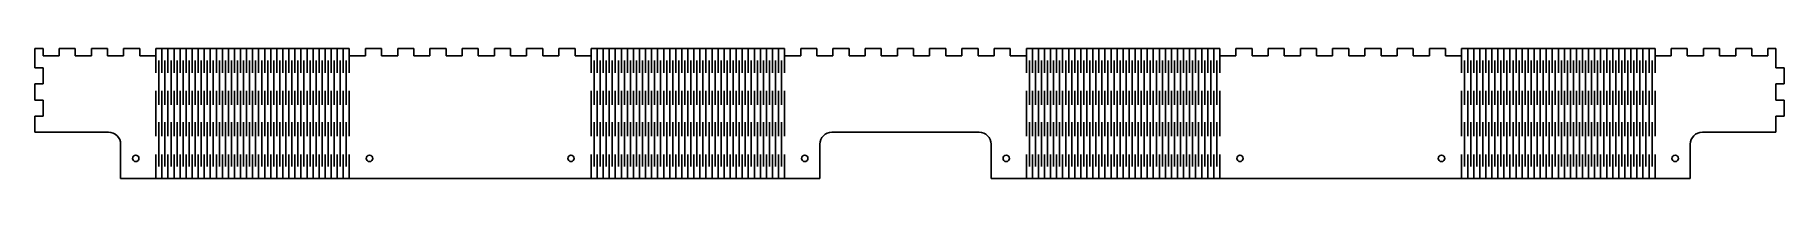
# Model space of a CAD drawing. Extents: x 68 to 936, y 4 to 69.
import ezdxf

# ---------------------------------------------------------------- set-up
doc = ezdxf.new("R2010")
doc.units = 0
doc.header["$MEASUREMENT"] = 0
doc.layers.add('MODELSKETCH_VISIBLE', color=7, linetype='CONTINUOUS')

msp = doc.modelspace()

# ---------------------------------------------------------------- linework, layer by layer
at = {"layer": 'MODELSKETCH_VISIBLE'}
for p, q in [((68.01, 69.08), (68.01, 59.48)), ((72.01, 69.08), (68.01, 69.08)), ((72.01, 65.48), (72.01, 69.08)), ((80.01, 65.48), (72.01, 65.48)), ((80.01, 69.08), (80.01, 65.48)), ((88.01, 69.08), (80.01, 69.08)), ((88.01, 65.48), (88.01, 69.08)), ((96.01, 65.48), (88.01, 65.48)), ((96.01, 69.08), (96.01, 65.48)), ((104.01, 69.08), (96.01, 69.08)), ((104.01, 65.48), (104.01, 69.08)), ((112.01, 65.48), (104.01, 65.48)), ((112.01, 69.08), (112.01, 65.48)), ((120.01, 69.08), (112.01, 69.08)), ((120.01, 69.08), (112.01, 69.08)), ((120.01, 65.48), (120.01, 69.08)), ((120.01, 65.48), (120.01, 69.08)), ((128.01, 65.48), (120.01, 65.48)), ((128.01, 65.48), (120.01, 65.48)), ((128.01, 69.08), (128.01, 57.08)), ((128.01, 69.08), (128.01, 65.48)), ((128.01, 69.08), (128.01, 65.48)), ((131.01, 69.08), (128.01, 69.08)), ((128.01, 69.08), (224.01, 69.08)), ((129.51, 63.08), (129.51, 41.08)), ((131.01, 69.08), (131.01, 57.08)), ((134.01, 69.08), (131.01, 69.08)), ((132.51, 63.08), (132.51, 41.08)), ((134.01, 69.08), (134.01, 57.08)), ((137.01, 69.08), (134.01, 69.08)), ((135.51, 63.08), (135.51, 41.08)), ((137.01, 69.08), (137.01, 57.08)), ((140.01, 69.08), (137.01, 69.08)), ((138.51, 63.08), (138.51, 41.08)), ((140.01, 69.08), (140.01, 57.08)), ((143.01, 69.08), (140.01, 69.08)), ((141.51, 63.08), (141.51, 41.08)), ((143.01, 69.08), (143.01, 57.08)), ((146.01, 69.08), (143.01, 69.08)), ((144.51, 63.08), (144.51, 41.08)), ((146.01, 69.08), (146.01, 57.08)), ((149.01, 69.08), (146.01, 69.08)), ((147.51, 63.08), (147.51, 41.08)), ((149.01, 69.08), (149.01, 57.08)), ((152.01, 69.08), (149.01, 69.08)), ((150.51, 63.08), (150.51, 41.08)), ((155.01, 69.08), (152.01, 69.08)), ((152.01, 69.08), (152.01, 57.08)), ((153.51, 63.08), (153.51, 41.08)), ((155.01, 69.08), (155.01, 57.08)), ((158.01, 69.08), (155.01, 69.08)), ((156.51, 63.08), (156.51, 41.08)), ((158.01, 69.08), (158.01, 57.08)), ((161.01, 69.08), (158.01, 69.08)), ((159.51, 63.08), (159.51, 41.08)), ((161.01, 69.08), (161.01, 57.08)), ((164.01, 69.08), (161.01, 69.08)), ((162.51, 63.08), (162.51, 41.08)), ((164.01, 69.08), (164.01, 57.08)), ((167.01, 69.08), (164.01, 69.08)), ((165.51, 63.08), (165.51, 41.08)), ((170.01, 69.08), (167.01, 69.08)), ((167.01, 69.08), (167.01, 57.08)), ((168.51, 63.08), (168.51, 41.08)), ((170.01, 69.08), (170.01, 57.08)), ((173.01, 69.08), (170.01, 69.08)), ((171.51, 63.08), (171.51, 41.08)), ((173.01, 69.08), (173.01, 57.08)), ((176.01, 69.08), (173.01, 69.08)), ((174.51, 63.08), (174.51, 41.08)), ((176.01, 69.08), (176.01, 57.08)), ((179.01, 69.08), (176.01, 69.08)), ((177.51, 63.08), (177.51, 41.08)), ((179.01, 69.08), (179.01, 57.08)), ((182.01, 69.08), (179.01, 69.08)), ((180.51, 63.08), (180.51, 41.08)), ((182.01, 69.08), (182.01, 57.08)), ((185.01, 69.08), (182.01, 69.08)), ((183.51, 63.08), (183.51, 41.08)), ((185.01, 69.08), (185.01, 57.08)), ((188.01, 69.08), (185.01, 69.08)), ((186.51, 63.08), (186.51, 41.08)), ((188.01, 69.08), (188.01, 57.08)), ((191.01, 69.08), (188.01, 69.08)), ((189.51, 63.08), (189.51, 41.08)), ((191.01, 69.08), (191.01, 57.08)), ((194.01, 69.08), (191.01, 69.08)), ((192.51, 63.08), (192.51, 41.08)), ((197.01, 69.08), (194.01, 69.08)), ((194.01, 69.08), (194.01, 57.08)), ((195.51, 63.08), (195.51, 41.08)), ((197.01, 69.08), (197.01, 57.08)), ((200.01, 69.08), (197.01, 69.08)), ((198.51, 63.08), (198.51, 41.08)), ((203.01, 69.08), (200.01, 69.08)), ((200.01, 69.08), (200.01, 57.08)), ((201.51, 63.08), (201.51, 41.08)), ((203.01, 69.08), (203.01, 57.08)), ((206.01, 69.08), (203.01, 69.08)), ((204.51, 63.08), (204.51, 41.08)), ((206.01, 69.08), (206.01, 57.08)), ((209.01, 69.08), (206.01, 69.08)), ((207.51, 63.08), (207.51, 41.08)), ((209.01, 69.08), (209.01, 57.08)), ((212.01, 69.08), (209.01, 69.08)), ((210.51, 63.08), (210.51, 41.08)), ((212.01, 69.08), (212.01, 57.08)), ((215.01, 69.08), (212.01, 69.08)), ((213.51, 63.08), (213.51, 41.08)), ((215.01, 69.08), (215.01, 57.08)), ((218.01, 69.08), (215.01, 69.08)), ((216.51, 63.08), (216.51, 41.08)), ((218.01, 69.08), (218.01, 57.08)), ((221.01, 69.08), (218.01, 69.08)), ((219.51, 63.08), (219.51, 41.08)), ((221.01, 69.08), (221.01, 57.08)), ((224.01, 69.08), (221.01, 69.08)), ((222.51, 63.08), (222.51, 41.08)), ((224.01, 69.08), (224.01, 57.08)), ((224.01, 65.48), (224.01, 69.08)), ((232.01, 65.48), (224.01, 65.48)), ((232.01, 65.48), (224.01, 65.48)), ((232.01, 69.08), (232.01, 65.48)), ((240.01, 69.08), (232.01, 69.08)), ((232.01, 69.08), (232.01, 65.48)), ((240.01, 69.08), (232.01, 69.08)), ((240.01, 65.48), (240.01, 69.08)), ((248.01, 65.48), (240.01, 65.48)), ((248.01, 69.08), (248.01, 65.48)), ((256.01, 69.08), (248.01, 69.08)), ((256.01, 65.48), (256.01, 69.08)), ((264.01, 65.48), (256.01, 65.48)), ((264.01, 69.08), (264.01, 65.48)), ((272.01, 69.08), (264.01, 69.08)), ((272.01, 65.48), (272.01, 69.08)), ((272.01, 65.48), (272.01, 69.08)), ((280.01, 65.48), (272.01, 65.48)), ((280.01, 65.48), (272.01, 65.48)), ((280.01, 69.08), (280.01, 65.48)), ((284.01, 69.08), (280.01, 69.08)), ((280.01, 69.08), (280.01, 65.48)), ((284.01, 69.08), (280.01, 69.08)), ((288.01, 69.08), (284.01, 69.08)), ((288.01, 69.08), (284.01, 69.08)), ((288.01, 65.48), (288.01, 69.08)), ((288.01, 65.48), (288.01, 69.08)), ((296.01, 65.48), (288.01, 65.48)), ((296.01, 65.48), (288.01, 65.48)), ((296.01, 69.08), (296.01, 65.48)), ((304.01, 69.08), (296.01, 69.08)), ((296.01, 69.08), (296.01, 65.48)), ((304.01, 69.08), (296.01, 69.08)), ((304.01, 65.48), (304.01, 69.08)), ((304.01, 65.48), (304.01, 69.08)), ((312.01, 65.48), (304.01, 65.48)), ((312.01, 65.48), (304.01, 65.48)), ((320.01, 69.08), (312.01, 69.08)), ((312.01, 69.08), (312.01, 65.48)), ((320.01, 69.08), (312.01, 69.08)), ((312.01, 69.08), (312.01, 65.48)), ((320.01, 65.48), (320.01, 69.08)), ((320.01, 65.48), (320.01, 69.08)), ((328.01, 65.48), (320.01, 65.48)), ((328.01, 65.48), (320.01, 65.48)), ((328.01, 69.08), (328.01, 65.48)), ((336.01, 69.08), (328.01, 69.08)), ((336.01, 69.08), (328.01, 69.08)), ((328.01, 69.08), (328.01, 65.48)), ((336.01, 65.48), (336.01, 69.08)), ((336.01, 65.48), (336.01, 69.08)), ((344.01, 65.48), (336.01, 65.48)), ((344.01, 65.48), (336.01, 65.48)), ((344.01, 69.08), (344.01, 57.08)), ((344.01, 69.08), (344.01, 65.48)), ((344.01, 69.08), (440.01, 69.08)), ((344.01, 69.08), (344.01, 57.08)), ((344.01, 69.08), (440.01, 69.08)), ((344.01, 69.08), (344.01, 65.48)), ((345.51, 63.08), (345.51, 41.08)), ((345.51, 63.08), (345.51, 41.08)), ((347.01, 69.08), (347.01, 57.08)), ((347.01, 69.08), (347.01, 57.08)), ((348.51, 63.08), (348.51, 41.08)), ((348.51, 63.08), (348.51, 41.08)), ((350.01, 69.08), (350.01, 57.08)), ((350.01, 69.08), (350.01, 57.08)), ((351.51, 63.08), (351.51, 41.08)), ((351.51, 63.08), (351.51, 41.08)), ((353.01, 69.08), (353.01, 57.08)), ((353.01, 69.08), (353.01, 57.08)), ((354.51, 63.08), (354.51, 41.08)), ((354.51, 63.08), (354.51, 41.08)), ((356.01, 69.08), (356.01, 57.08)), ((356.01, 69.08), (356.01, 57.08)), ((357.51, 63.08), (357.51, 41.08)), ((357.51, 63.08), (357.51, 41.08)), ((359.01, 69.08), (359.01, 57.08)), ((359.01, 69.08), (359.01, 57.08)), ((360.51, 63.08), (360.51, 41.08)), ((360.51, 63.08), (360.51, 41.08)), ((362.01, 69.08), (362.01, 57.08)), ((362.01, 69.08), (362.01, 57.08)), ((363.51, 63.08), (363.51, 41.08)), ((363.51, 63.08), (363.51, 41.08)), ((365.01, 69.08), (365.01, 57.08)), ((365.01, 69.08), (365.01, 57.08)), ((366.51, 63.08), (366.51, 41.08)), ((366.51, 63.08), (366.51, 41.08)), ((368.01, 69.08), (368.01, 57.08)), ((368.01, 69.08), (368.01, 57.08)), ((369.51, 63.08), (369.51, 41.08)), ((369.51, 63.08), (369.51, 41.08)), ((371.01, 69.08), (371.01, 57.08)), ((371.01, 69.08), (371.01, 57.08)), ((372.51, 63.08), (372.51, 41.08)), ((372.51, 63.08), (372.51, 41.08)), ((374.01, 69.08), (374.01, 57.08)), ((374.01, 69.08), (374.01, 57.08)), ((375.51, 63.08), (375.51, 41.08)), ((375.51, 63.08), (375.51, 41.08)), ((377.01, 69.08), (377.01, 57.08)), ((377.01, 69.08), (377.01, 57.08)), ((378.51, 63.08), (378.51, 41.08)), ((378.51, 63.08), (378.51, 41.08)), ((380.01, 69.08), (380.01, 57.08)), ((380.01, 69.08), (380.01, 57.08)), ((381.51, 63.08), (381.51, 41.08)), ((381.51, 63.08), (381.51, 41.08)), ((383.01, 69.08), (383.01, 57.08)), ((383.01, 69.08), (383.01, 57.08)), ((384.51, 63.08), (384.51, 41.08)), ((384.51, 63.08), (384.51, 41.08)), ((386.01, 69.08), (386.01, 57.08)), ((386.01, 69.08), (386.01, 57.08)), ((387.51, 63.08), (387.51, 41.08)), ((387.51, 63.08), (387.51, 41.08)), ((389.01, 69.08), (389.01, 57.08)), ((389.01, 69.08), (389.01, 57.08)), ((390.51, 63.08), (390.51, 41.08)), ((390.51, 63.08), (390.51, 41.08)), ((392.01, 69.08), (392.01, 57.08)), ((392.01, 69.08), (392.01, 57.08)), ((393.51, 63.08), (393.51, 41.08)), ((393.51, 63.08), (393.51, 41.08)), ((395.01, 69.08), (395.01, 57.08)), ((395.01, 69.08), (395.01, 57.08)), ((396.51, 63.08), (396.51, 41.08)), ((396.51, 63.08), (396.51, 41.08)), ((398.01, 69.08), (398.01, 57.08)), ((398.01, 69.08), (398.01, 57.08)), ((399.51, 63.08), (399.51, 41.08)), ((399.51, 63.08), (399.51, 41.08)), ((401.01, 69.08), (401.01, 57.08)), ((401.01, 69.08), (401.01, 57.08)), ((402.51, 63.08), (402.51, 41.08)), ((402.51, 63.08), (402.51, 41.08)), ((404.01, 69.08), (404.01, 57.08)), ((404.01, 69.08), (404.01, 57.08)), ((405.51, 63.08), (405.51, 41.08)), ((405.51, 63.08), (405.51, 41.08)), ((407.01, 69.08), (407.01, 57.08)), ((407.01, 69.08), (407.01, 57.08)), ((408.51, 63.08), (408.51, 41.08)), ((408.51, 63.08), (408.51, 41.08)), ((410.01, 69.08), (410.01, 57.08)), ((410.01, 69.08), (410.01, 57.08)), ((411.51, 63.08), (411.51, 41.08)), ((411.51, 63.08), (411.51, 41.08)), ((413.01, 69.08), (413.01, 57.08)), ((413.01, 69.08), (413.01, 57.08)), ((414.51, 63.08), (414.51, 41.08)), ((414.51, 63.08), (414.51, 41.08)), ((416.01, 69.08), (416.01, 57.08)), ((416.01, 69.08), (416.01, 57.08)), ((417.51, 63.08), (417.51, 41.08)), ((417.51, 63.08), (417.51, 41.08)), ((419.01, 69.08), (419.01, 57.08)), ((419.01, 69.08), (419.01, 57.08)), ((420.51, 63.08), (420.51, 41.08)), ((420.51, 63.08), (420.51, 41.08)), ((422.01, 69.08), (422.01, 57.08)), ((422.01, 69.08), (422.01, 57.08)), ((423.51, 63.08), (423.51, 41.08)), ((423.51, 63.08), (423.51, 41.08)), ((425.01, 69.08), (425.01, 57.08)), ((425.01, 69.08), (425.01, 57.08)), ((426.51, 63.08), (426.51, 41.08)), ((426.51, 63.08), (426.51, 41.08)), ((428.01, 69.08), (428.01, 57.08)), ((428.01, 69.08), (428.01, 57.08)), ((429.51, 63.08), (429.51, 41.08)), ((429.51, 63.08), (429.51, 41.08)), ((431.01, 69.08), (431.01, 57.08)), ((431.01, 69.08), (431.01, 57.08)), ((432.51, 63.08), (432.51, 41.08)), ((432.51, 63.08), (432.51, 41.08)), ((434.01, 69.08), (434.01, 57.08)), ((434.01, 69.08), (434.01, 57.08)), ((435.51, 63.08), (435.51, 41.08)), ((435.51, 63.08), (435.51, 41.08)), ((437.01, 69.08), (437.01, 57.08)), ((437.01, 69.08), (437.01, 57.08)), ((438.51, 63.08), (438.51, 41.08)), ((438.51, 63.08), (438.51, 41.08)), ((440.01, 69.08), (440.01, 57.08)), ((440.01, 69.08), (440.01, 57.08)), ((448.01, 65.48), (440.01, 65.48)), ((448.01, 65.48), (440.01, 65.48)), ((448.01, 69.08), (448.01, 65.48)), ((456.01, 69.08), (448.01, 69.08)), ((456.01, 69.08), (448.01, 69.08)), ((448.01, 69.08), (448.01, 65.48)), ((456.01, 65.48), (456.01, 69.08)), ((456.01, 65.48), (456.01, 69.08)), ((464.01, 65.48), (456.01, 65.48)), ((464.01, 65.48), (456.01, 65.48)), ((464.01, 69.08), (464.01, 65.48)), ((472.01, 69.08), (464.01, 69.08)), ((464.01, 69.08), (464.01, 65.48)), ((472.01, 69.08), (464.01, 69.08)), ((472.01, 65.48), (472.01, 69.08)), ((472.01, 65.48), (472.01, 69.08)), ((480.01, 65.48), (472.01, 65.48)), ((488.01, 69.08), (480.01, 69.08)), ((480.01, 69.08), (480.01, 65.48)), ((488.01, 65.48), (488.01, 69.08)), ((496.01, 65.48), (488.01, 65.48)), ((500.01, 69.08), (496.01, 69.08)), ((496.01, 69.08), (496.01, 65.48)), ((504.01, 69.08), (500.01, 69.08)), ((504.01, 65.48), (504.01, 69.08)), ((512.01, 65.48), (504.01, 65.48)), ((512.01, 69.08), (512.01, 65.48)), ((520.01, 69.08), (512.01, 69.08)), ((520.01, 65.48), (520.01, 69.08)), ((528.01, 65.48), (520.01, 65.48)), ((536.01, 69.08), (528.01, 69.08)), ((528.01, 69.08), (528.01, 65.48)), ((536.01, 65.48), (536.01, 69.08)), ((544.01, 65.48), (536.01, 65.48)), ((552.01, 69.08), (544.01, 69.08)), ((544.01, 69.08), (544.01, 65.48)), ((552.01, 65.48), (552.01, 69.08)), ((560.01, 65.48), (552.01, 65.48)), ((560.01, 69.08), (560.01, 57.08)), ((560.01, 69.08), (656.01, 69.08)), ((560.01, 69.08), (560.01, 65.48)), ((561.51, 63.08), (561.51, 41.08)), ((563.01, 69.08), (563.01, 57.08)), ((564.51, 63.08), (564.51, 41.08)), ((566.01, 69.08), (566.01, 57.08)), ((567.51, 63.08), (567.51, 41.08)), ((569.01, 69.08), (569.01, 57.08)), ((570.51, 63.08), (570.51, 41.08)), ((572.01, 69.08), (572.01, 57.08)), ((573.51, 63.08), (573.51, 41.08)), ((575.01, 69.08), (575.01, 57.08)), ((576.51, 63.08), (576.51, 41.08)), ((578.01, 69.08), (578.01, 57.08)), ((579.51, 63.08), (579.51, 41.08)), ((581.01, 69.08), (581.01, 57.08)), ((582.51, 63.08), (582.51, 41.08)), ((584.01, 69.08), (584.01, 57.08)), ((585.51, 63.08), (585.51, 41.08)), ((587.01, 69.08), (587.01, 57.08)), ((588.51, 63.08), (588.51, 41.08)), ((590.01, 69.08), (590.01, 57.08)), ((591.51, 63.08), (591.51, 41.08)), ((593.01, 69.08), (593.01, 57.08)), ((594.51, 63.08), (594.51, 41.08)), ((596.01, 69.08), (596.01, 57.08)), ((597.51, 63.08), (597.51, 41.08)), ((599.01, 69.08), (599.01, 57.08)), ((600.51, 63.08), (600.51, 41.08)), ((602.01, 69.08), (602.01, 57.08)), ((603.51, 63.08), (603.51, 41.08)), ((605.01, 69.08), (605.01, 57.08)), ((606.51, 63.08), (606.51, 41.08)), ((608.01, 69.08), (608.01, 57.08)), ((609.51, 63.08), (609.51, 41.08)), ((611.01, 69.08), (611.01, 57.08)), ((612.51, 63.08), (612.51, 41.08)), ((614.01, 69.08), (614.01, 57.08)), ((615.51, 63.08), (615.51, 41.08)), ((617.01, 69.08), (617.01, 57.08)), ((618.51, 63.08), (618.51, 41.08)), ((620.01, 69.08), (620.01, 57.08)), ((621.51, 63.08), (621.51, 41.08)), ((623.01, 69.08), (623.01, 57.08)), ((624.51, 63.08), (624.51, 41.08)), ((626.01, 69.08), (626.01, 57.08)), ((627.51, 63.08), (627.51, 41.08)), ((629.01, 69.08), (629.01, 57.08)), ((630.51, 63.08), (630.51, 41.08)), ((632.01, 69.08), (632.01, 57.08)), ((633.51, 63.08), (633.51, 41.08)), ((635.01, 69.08), (635.01, 57.08)), ((636.51, 63.08), (636.51, 41.08)), ((638.01, 69.08), (638.01, 57.08)), ((639.51, 63.08), (639.51, 41.08)), ((641.01, 69.08), (641.01, 57.08)), ((642.51, 63.08), (642.51, 41.08)), ((644.01, 69.08), (644.01, 57.08)), ((645.51, 63.08), (645.51, 41.08)), ((647.01, 69.08), (647.01, 57.08)), ((648.51, 63.08), (648.51, 41.08)), ((650.01, 69.08), (650.01, 57.08)), ((651.51, 63.08), (651.51, 41.08)), ((653.01, 69.08), (653.01, 57.08)), ((654.51, 63.08), (654.51, 41.08)), ((656.01, 69.08), (656.01, 57.08)), ((664.01, 65.48), (656.01, 65.48)), ((664.01, 69.08), (664.01, 65.48)), ((672.01, 69.08), (664.01, 69.08)), ((672.01, 65.48), (672.01, 69.08)), ((680.01, 65.48), (672.01, 65.48)), ((688.01, 69.08), (680.01, 69.08)), ((680.01, 69.08), (680.01, 65.48)), ((688.01, 65.48), (688.01, 69.08)), ((696.01, 65.48), (688.01, 65.48)), ((704.01, 69.08), (696.01, 69.08)), ((696.01, 69.08), (696.01, 65.48)), ((704.01, 65.48), (704.01, 69.08)), ((712.01, 65.48), (704.01, 65.48)), ((712.01, 69.08), (712.01, 65.48)), ((716.01, 69.08), (712.01, 69.08)), ((720.01, 69.08), (716.01, 69.08)), ((720.01, 65.48), (720.01, 69.08)), ((728.01, 65.48), (720.01, 65.48)), ((728.01, 69.08), (728.01, 65.48)), ((736.01, 69.08), (728.01, 69.08)), ((736.01, 65.48), (736.01, 69.08)), ((744.01, 65.48), (736.01, 65.48)), ((744.01, 69.08), (744.01, 65.48)), ((752.01, 69.08), (744.01, 69.08)), ((752.01, 65.48), (752.01, 69.08)), ((760.01, 65.48), (752.01, 65.48)), ((760.01, 69.08), (760.01, 65.48)), ((768.01, 69.08), (760.01, 69.08)), ((768.01, 65.48), (768.01, 69.08)), ((776.01, 65.48), (768.01, 65.48)), ((776.01, 69.08), (872.01, 69.08)), ((776.01, 69.08), (776.01, 57.08)), ((776.01, 69.08), (776.01, 65.48)), ((777.51, 63.08), (777.51, 41.08)), ((779.01, 69.08), (779.01, 57.08)), ((780.51, 63.08), (780.51, 41.08)), ((782.01, 69.08), (782.01, 57.08)), ((783.51, 63.08), (783.51, 41.08)), ((785.01, 69.08), (785.01, 57.08)), ((786.51, 63.08), (786.51, 41.08)), ((788.01, 69.08), (788.01, 57.08)), ((789.51, 63.08), (789.51, 41.08)), ((791.01, 69.08), (791.01, 57.08)), ((792.51, 63.08), (792.51, 41.08)), ((794.01, 69.08), (794.01, 57.08)), ((795.51, 63.08), (795.51, 41.08)), ((797.01, 69.08), (797.01, 57.08)), ((798.51, 63.08), (798.51, 41.08)), ((800.01, 69.08), (800.01, 57.08)), ((801.51, 63.08), (801.51, 41.08)), ((803.01, 69.08), (803.01, 57.08)), ((804.51, 63.08), (804.51, 41.08)), ((806.01, 69.08), (806.01, 57.08)), ((807.51, 63.08), (807.51, 41.08)), ((809.01, 69.08), (809.01, 57.08)), ((810.51, 63.08), (810.51, 41.08)), ((812.01, 69.08), (812.01, 57.08)), ((813.51, 63.08), (813.51, 41.08)), ((815.01, 69.08), (815.01, 57.08)), ((816.51, 63.08), (816.51, 41.08)), ((818.01, 69.08), (818.01, 57.08)), ((819.51, 63.08), (819.51, 41.08)), ((821.01, 69.08), (821.01, 57.08)), ((822.51, 63.08), (822.51, 41.08)), ((824.01, 69.08), (824.01, 57.08)), ((825.51, 63.08), (825.51, 41.08)), ((827.01, 69.08), (827.01, 57.08)), ((828.51, 63.08), (828.51, 41.08)), ((830.01, 69.08), (830.01, 57.08)), ((831.51, 63.08), (831.51, 41.08)), ((833.01, 69.08), (833.01, 57.08)), ((834.51, 63.08), (834.51, 41.08)), ((836.01, 69.08), (836.01, 57.08)), ((837.51, 63.08), (837.51, 41.08)), ((839.01, 69.08), (839.01, 57.08)), ((840.51, 63.08), (840.51, 41.08)), ((842.01, 69.08), (842.01, 57.08)), ((843.51, 63.08), (843.51, 41.08)), ((845.01, 69.08), (845.01, 57.08)), ((846.51, 63.08), (846.51, 41.08)), ((848.01, 69.08), (848.01, 57.08)), ((849.51, 63.08), (849.51, 41.08)), ((851.01, 69.08), (851.01, 57.08)), ((852.51, 63.08), (852.51, 41.08)), ((854.01, 69.08), (854.01, 57.08)), ((855.51, 63.08), (855.51, 41.08)), ((857.01, 69.08), (857.01, 57.08)), ((858.51, 63.08), (858.51, 41.08)), ((860.01, 69.08), (860.01, 57.08)), ((861.51, 63.08), (861.51, 41.08)), ((863.01, 69.08), (863.01, 57.08)), ((864.51, 63.08), (864.51, 41.08)), ((866.01, 69.08), (866.01, 57.08)), ((867.51, 63.08), (867.51, 41.08)), ((869.01, 69.08), (869.01, 57.08)), ((870.51, 63.08), (870.51, 41.08)), ((872.01, 69.08), (872.01, 57.08)), ((880.01, 65.48), (872.01, 65.48)), ((880.01, 69.08), (880.01, 65.48)), ((888.01, 69.08), (880.01, 69.08)), ((888.01, 65.48), (888.01, 69.08)), ((896.01, 65.48), (888.01, 65.48)), ((896.01, 69.08), (896.01, 65.48)), ((904.01, 69.08), (896.01, 69.08)), ((904.01, 65.48), (904.01, 69.08)), ((912.01, 65.48), (904.01, 65.48)), ((912.01, 69.08), (912.01, 65.48)), ((920.01, 69.08), (912.01, 69.08)), ((920.01, 65.48), (920.01, 69.08)), ((928.01, 65.48), (920.01, 65.48)), ((932.01, 69.08), (928.01, 69.08)), ((928.01, 69.08), (928.01, 65.48)), ((932.01, 59.48), (932.01, 69.08)), ((68.01, 59.48), (72.01, 59.48)), ((72.01, 59.48), (72.01, 51.48)), ((936.01, 59.48), (932.01, 59.48)), ((936.01, 51.48), (936.01, 59.48)), ((68.01, 51.48), (68.01, 43.48)), ((72.01, 51.48), (68.01, 51.48)), ((68.01, 43.48), (72.01, 43.48)), ((72.01, 43.48), (72.01, 35.48)), ((128.01, 48.08), (128.01, 25.48)), ((131.01, 48.08), (131.01, 25.48)), ((134.01, 48.08), (134.01, 25.48)), ((137.01, 48.08), (137.01, 25.48)), ((140.01, 48.08), (140.01, 25.48)), ((143.01, 48.08), (143.01, 25.48)), ((146.01, 48.08), (146.01, 25.48)), ((149.01, 48.08), (149.01, 25.48)), ((152.01, 48.08), (152.01, 25.48)), ((155.01, 48.08), (155.01, 25.48)), ((158.01, 48.08), (158.01, 25.48)), ((161.01, 48.08), (161.01, 25.48)), ((164.01, 48.08), (164.01, 25.48)), ((167.01, 48.08), (167.01, 25.48)), ((170.01, 48.08), (170.01, 25.48)), ((173.01, 48.08), (173.01, 25.48)), ((176.01, 48.08), (176.01, 25.48)), ((179.01, 48.08), (179.01, 25.48)), ((182.01, 48.08), (182.01, 25.48)), ((185.01, 48.08), (185.01, 25.48)), ((188.01, 48.08), (188.01, 25.48)), ((191.01, 48.08), (191.01, 25.48)), ((194.01, 48.08), (194.01, 25.48)), ((197.01, 48.08), (197.01, 25.48)), ((200.01, 48.08), (200.01, 25.48)), ((203.01, 48.08), (203.01, 25.48)), ((206.01, 48.08), (206.01, 25.48)), ((209.01, 48.08), (209.01, 25.48)), ((212.01, 48.08), (212.01, 25.48)), ((215.01, 48.08), (215.01, 25.48)), ((218.01, 48.08), (218.01, 25.48)), ((221.01, 48.08), (221.01, 25.48)), ((224.01, 48.08), (224.01, 25.48)), ((344.01, 48.08), (344.01, 25.48)), ((344.01, 48.08), (344.01, 25.48)), ((347.01, 48.08), (347.01, 25.48)), ((347.01, 48.08), (347.01, 25.48)), ((350.01, 48.08), (350.01, 25.48)), ((350.01, 48.08), (350.01, 25.48)), ((353.01, 48.08), (353.01, 25.48)), ((353.01, 48.08), (353.01, 25.48)), ((356.01, 48.08), (356.01, 25.48)), ((356.01, 48.08), (356.01, 25.48)), ((359.01, 48.08), (359.01, 25.48)), ((359.01, 48.08), (359.01, 25.48)), ((362.01, 48.08), (362.01, 25.48)), ((362.01, 48.08), (362.01, 25.48)), ((365.01, 48.08), (365.01, 25.48)), ((365.01, 48.08), (365.01, 25.48)), ((368.01, 48.08), (368.01, 25.48)), ((368.01, 48.08), (368.01, 25.48)), ((371.01, 48.08), (371.01, 25.48)), ((371.01, 48.08), (371.01, 25.48)), ((374.01, 48.08), (374.01, 25.48)), ((374.01, 48.08), (374.01, 25.48)), ((377.01, 48.08), (377.01, 25.48)), ((377.01, 48.08), (377.01, 25.48)), ((380.01, 48.08), (380.01, 25.48)), ((380.01, 48.08), (380.01, 25.48)), ((383.01, 48.08), (383.01, 25.48)), ((383.01, 48.08), (383.01, 25.48)), ((386.01, 48.08), (386.01, 25.48)), ((386.01, 48.08), (386.01, 25.48)), ((389.01, 48.08), (389.01, 25.48)), ((389.01, 48.08), (389.01, 25.48)), ((392.01, 48.08), (392.01, 25.48)), ((392.01, 48.08), (392.01, 25.48)), ((395.01, 48.08), (395.01, 25.48)), ((395.01, 48.08), (395.01, 25.48)), ((398.01, 48.08), (398.01, 25.48)), ((398.01, 48.08), (398.01, 25.48)), ((401.01, 48.08), (401.01, 25.48)), ((401.01, 48.08), (401.01, 25.48)), ((404.01, 48.08), (404.01, 25.48)), ((404.01, 48.08), (404.01, 25.48)), ((407.01, 48.08), (407.01, 25.48)), ((407.01, 48.08), (407.01, 25.48)), ((410.01, 48.08), (410.01, 25.48)), ((410.01, 48.08), (410.01, 25.48)), ((413.01, 48.08), (413.01, 25.48)), ((413.01, 48.08), (413.01, 25.48)), ((416.01, 48.08), (416.01, 25.48)), ((416.01, 48.08), (416.01, 25.48)), ((419.01, 48.08), (419.01, 25.48)), ((419.01, 48.08), (419.01, 25.48)), ((422.01, 48.08), (422.01, 25.48)), ((422.01, 48.08), (422.01, 25.48)), ((425.01, 48.08), (425.01, 25.48)), ((425.01, 48.08), (425.01, 25.48)), ((428.01, 48.08), (428.01, 25.48)), ((428.01, 48.08), (428.01, 25.48)), ((431.01, 48.08), (431.01, 25.48)), ((431.01, 48.08), (431.01, 25.48)), ((434.01, 48.08), (434.01, 25.48)), ((434.01, 48.08), (434.01, 25.48)), ((437.01, 48.08), (437.01, 25.48)), ((437.01, 48.08), (437.01, 25.48)), ((440.01, 48.08), (440.01, 25.48)), ((440.01, 48.08), (440.01, 25.48)), ((560.01, 48.08), (560.01, 25.48)), ((563.01, 48.08), (563.01, 25.48)), ((566.01, 48.08), (566.01, 25.48)), ((569.01, 48.08), (569.01, 25.48)), ((572.01, 48.08), (572.01, 25.48)), ((575.01, 48.08), (575.01, 25.48)), ((578.01, 48.08), (578.01, 25.48)), ((581.01, 48.08), (581.01, 25.48)), ((584.01, 48.08), (584.01, 25.48)), ((587.01, 48.08), (587.01, 25.48)), ((590.01, 48.08), (590.01, 25.48)), ((593.01, 48.08), (593.01, 25.48)), ((596.01, 48.08), (596.01, 25.48)), ((599.01, 48.08), (599.01, 25.48)), ((602.01, 48.08), (602.01, 25.48)), ((605.01, 48.08), (605.01, 25.48)), ((608.01, 48.08), (608.01, 25.48)), ((611.01, 48.08), (611.01, 25.48)), ((614.01, 48.08), (614.01, 25.48)), ((617.01, 48.08), (617.01, 25.48)), ((620.01, 48.08), (620.01, 25.48)), ((623.01, 48.08), (623.01, 25.48)), ((626.01, 48.08), (626.01, 25.48)), ((629.01, 48.08), (629.01, 25.48)), ((632.01, 48.08), (632.01, 25.48)), ((635.01, 48.08), (635.01, 25.48)), ((638.01, 48.08), (638.01, 25.48)), ((641.01, 48.08), (641.01, 25.48)), ((644.01, 48.08), (644.01, 25.48)), ((647.01, 48.08), (647.01, 25.48)), ((650.01, 48.08), (650.01, 25.48)), ((653.01, 48.08), (653.01, 25.48)), ((656.01, 48.08), (656.01, 25.48)), ((776.01, 48.08), (776.01, 25.48)), ((779.01, 48.08), (779.01, 25.48)), ((782.01, 48.08), (782.01, 25.48)), ((785.01, 48.08), (785.01, 25.48)), ((788.01, 48.08), (788.01, 25.48)), ((791.01, 48.08), (791.01, 25.48)), ((794.01, 48.08), (794.01, 25.48)), ((797.01, 48.08), (797.01, 25.48)), ((800.01, 48.08), (800.01, 25.48)), ((803.01, 48.08), (803.01, 25.48)), ((806.01, 48.08), (806.01, 25.48)), ((809.01, 48.08), (809.01, 25.48)), ((812.01, 48.08), (812.01, 25.48)), ((815.01, 48.08), (815.01, 25.48)), ((818.01, 48.08), (818.01, 25.48)), ((821.01, 48.08), (821.01, 25.48)), ((824.01, 48.08), (824.01, 25.48)), ((827.01, 48.08), (827.01, 25.48)), ((830.01, 48.08), (830.01, 25.48)), ((833.01, 48.08), (833.01, 25.48)), ((836.01, 48.08), (836.01, 25.48)), ((839.01, 48.08), (839.01, 25.48)), ((842.01, 48.08), (842.01, 25.48)), ((845.01, 48.08), (845.01, 25.48)), ((848.01, 48.08), (848.01, 25.48)), ((851.01, 48.08), (851.01, 25.48)), ((854.01, 48.08), (854.01, 25.48)), ((857.01, 48.08), (857.01, 25.48)), ((860.01, 48.08), (860.01, 25.48)), ((863.01, 48.08), (863.01, 25.48)), ((866.01, 48.08), (866.01, 25.48)), ((869.01, 48.08), (869.01, 25.48)), ((872.01, 48.08), (872.01, 25.48)), ((932.01, 51.48), (936.01, 51.48)), ((932.01, 43.48), (932.01, 51.48)), ((932.01, 43.48), (936.01, 43.48)), ((936.01, 35.48), (936.01, 43.48)), ((68.01, 35.48), (68.01, 27.48)), ((72.01, 35.48), (68.01, 35.48)), ((932.01, 27.48), (932.01, 35.48)), ((932.01, 35.48), (936.01, 35.48)), ((68.01, 27.48), (104.51, 27.48)), ((129.51, 32.48), (129.51, 10.48)), ((132.51, 32.48), (132.51, 10.48)), ((135.51, 32.48), (135.51, 10.48)), ((138.51, 32.48), (138.51, 10.48)), ((141.51, 32.48), (141.51, 10.48)), ((144.51, 32.48), (144.51, 10.48)), ((147.51, 32.48), (147.51, 10.48)), ((150.51, 32.48), (150.51, 10.48)), ((153.51, 32.48), (153.51, 10.48)), ((156.51, 32.48), (156.51, 10.48)), ((159.51, 32.48), (159.51, 10.48)), ((162.51, 32.48), (162.51, 10.48)), ((165.51, 32.48), (165.51, 10.48)), ((168.51, 32.48), (168.51, 10.48)), ((171.51, 32.48), (171.51, 10.48)), ((174.51, 32.48), (174.51, 10.48)), ((177.51, 32.48), (177.51, 10.48)), ((180.51, 32.48), (180.51, 10.48)), ((183.51, 32.48), (183.51, 10.48)), ((186.51, 32.48), (186.51, 10.48)), ((189.51, 32.48), (189.51, 10.48)), ((192.51, 32.48), (192.51, 10.48)), ((195.51, 32.48), (195.51, 10.48)), ((198.51, 32.48), (198.51, 10.48)), ((201.51, 32.48), (201.51, 10.48)), ((204.51, 32.48), (204.51, 10.48)), ((207.51, 32.48), (207.51, 10.48)), ((210.51, 32.48), (210.51, 10.48)), ((213.51, 32.48), (213.51, 10.48)), ((216.51, 32.48), (216.51, 10.48)), ((219.51, 32.48), (219.51, 10.48)), ((222.51, 32.48), (222.51, 10.48)), ((345.51, 32.48), (345.51, 10.48)), ((345.51, 32.48), (345.51, 10.48)), ((348.51, 32.48), (348.51, 10.48)), ((348.51, 32.48), (348.51, 10.48)), ((351.51, 32.48), (351.51, 10.48)), ((351.51, 32.48), (351.51, 10.48)), ((354.51, 32.48), (354.51, 10.48)), ((354.51, 32.48), (354.51, 10.48)), ((357.51, 32.48), (357.51, 10.48)), ((357.51, 32.48), (357.51, 10.48)), ((360.51, 32.48), (360.51, 10.48)), ((360.51, 32.48), (360.51, 10.48)), ((363.51, 32.48), (363.51, 10.48)), ((363.51, 32.48), (363.51, 10.48)), ((366.51, 32.48), (366.51, 10.48)), ((366.51, 32.48), (366.51, 10.48)), ((369.51, 32.48), (369.51, 10.48)), ((369.51, 32.48), (369.51, 10.48)), ((372.51, 32.48), (372.51, 10.48)), ((372.51, 32.48), (372.51, 10.48)), ((375.51, 32.48), (375.51, 10.48)), ((375.51, 32.48), (375.51, 10.48)), ((378.51, 32.48), (378.51, 10.48)), ((378.51, 32.48), (378.51, 10.48)), ((381.51, 32.48), (381.51, 10.48)), ((381.51, 32.48), (381.51, 10.48)), ((384.51, 32.48), (384.51, 10.48)), ((384.51, 32.48), (384.51, 10.48)), ((387.51, 32.48), (387.51, 10.48)), ((387.51, 32.48), (387.51, 10.48)), ((390.51, 32.48), (390.51, 10.48)), ((390.51, 32.48), (390.51, 10.48)), ((393.51, 32.48), (393.51, 10.48)), ((393.51, 32.48), (393.51, 10.48)), ((396.51, 32.48), (396.51, 10.48)), ((396.51, 32.48), (396.51, 10.48)), ((399.51, 32.48), (399.51, 10.48)), ((399.51, 32.48), (399.51, 10.48)), ((402.51, 32.48), (402.51, 10.48)), ((402.51, 32.48), (402.51, 10.48)), ((405.51, 32.48), (405.51, 10.48)), ((405.51, 32.48), (405.51, 10.48)), ((408.51, 32.48), (408.51, 10.48)), ((408.51, 32.48), (408.51, 10.48)), ((411.51, 32.48), (411.51, 10.48)), ((411.51, 32.48), (411.51, 10.48)), ((414.51, 32.48), (414.51, 10.48)), ((414.51, 32.48), (414.51, 10.48)), ((417.51, 32.48), (417.51, 10.48)), ((417.51, 32.48), (417.51, 10.48)), ((420.51, 32.48), (420.51, 10.48)), ((420.51, 32.48), (420.51, 10.48)), ((423.51, 32.48), (423.51, 10.48)), ((423.51, 32.48), (423.51, 10.48)), ((426.51, 32.48), (426.51, 10.48)), ((426.51, 32.48), (426.51, 10.48)), ((429.51, 32.48), (429.51, 10.48)), ((429.51, 32.48), (429.51, 10.48)), ((432.51, 32.48), (432.51, 10.48)), ((432.51, 32.48), (432.51, 10.48)), ((435.51, 32.48), (435.51, 10.48)), ((435.51, 32.48), (435.51, 10.48)), ((438.51, 32.48), (438.51, 10.48)), ((438.51, 32.48), (438.51, 10.48)), ((463.51, 27.48), (500.01, 27.48)), ((500.01, 27.48), (536.51, 27.48)), ((561.51, 32.48), (561.51, 10.48)), ((564.51, 32.48), (564.51, 10.48)), ((567.51, 32.48), (567.51, 10.48)), ((570.51, 32.48), (570.51, 10.48)), ((573.51, 32.48), (573.51, 10.48)), ((576.51, 32.48), (576.51, 10.48)), ((579.51, 32.48), (579.51, 10.48)), ((582.51, 32.48), (582.51, 10.48)), ((585.51, 32.48), (585.51, 10.48)), ((588.51, 32.48), (588.51, 10.48)), ((591.51, 32.48), (591.51, 10.48)), ((594.51, 32.48), (594.51, 10.48)), ((597.51, 32.48), (597.51, 10.48)), ((600.51, 32.48), (600.51, 10.48)), ((603.51, 32.48), (603.51, 10.48)), ((606.51, 32.48), (606.51, 10.48)), ((609.51, 32.48), (609.51, 10.48)), ((612.51, 32.48), (612.51, 10.48)), ((615.51, 32.48), (615.51, 10.48)), ((618.51, 32.48), (618.51, 10.48)), ((621.51, 32.48), (621.51, 10.48)), ((624.51, 32.48), (624.51, 10.48)), ((627.51, 32.48), (627.51, 10.48)), ((630.51, 32.48), (630.51, 10.48)), ((633.51, 32.48), (633.51, 10.48)), ((636.51, 32.48), (636.51, 10.48)), ((639.51, 32.48), (639.51, 10.48)), ((642.51, 32.48), (642.51, 10.48)), ((645.51, 32.48), (645.51, 10.48)), ((648.51, 32.48), (648.51, 10.48)), ((651.51, 32.48), (651.51, 10.48)), ((654.51, 32.48), (654.51, 10.48)), ((777.51, 32.48), (777.51, 10.48)), ((780.51, 32.48), (780.51, 10.48)), ((783.51, 32.48), (783.51, 10.48)), ((786.51, 32.48), (786.51, 10.48)), ((789.51, 32.48), (789.51, 10.48)), ((792.51, 32.48), (792.51, 10.48)), ((795.51, 32.48), (795.51, 10.48)), ((798.51, 32.48), (798.51, 10.48)), ((801.51, 32.48), (801.51, 10.48)), ((804.51, 32.48), (804.51, 10.48)), ((807.51, 32.48), (807.51, 10.48)), ((810.51, 32.48), (810.51, 10.48)), ((813.51, 32.48), (813.51, 10.48)), ((816.51, 32.48), (816.51, 10.48)), ((819.51, 32.48), (819.51, 10.48)), ((822.51, 32.48), (822.51, 10.48)), ((825.51, 32.48), (825.51, 10.48)), ((828.51, 32.48), (828.51, 10.48)), ((831.51, 32.48), (831.51, 10.48)), ((834.51, 32.48), (834.51, 10.48)), ((837.51, 32.48), (837.51, 10.48)), ((840.51, 32.48), (840.51, 10.48)), ((843.51, 32.48), (843.51, 10.48)), ((846.51, 32.48), (846.51, 10.48)), ((849.51, 32.48), (849.51, 10.48)), ((852.51, 32.48), (852.51, 10.48)), ((855.51, 32.48), (855.51, 10.48)), ((858.51, 32.48), (858.51, 10.48)), ((861.51, 32.48), (861.51, 10.48)), ((864.51, 32.48), (864.51, 10.48)), ((867.51, 32.48), (867.51, 10.48)), ((870.51, 32.48), (870.51, 10.48)), ((895.51, 27.48), (932.01, 27.48)), ((110.51, 21.48), (110.51, 4.48)), ((457.51, 4.48), (457.51, 21.48)), ((457.51, 4.48), (457.51, 21.48)), ((542.51, 21.48), (542.51, 4.48)), ((889.51, 4.48), (889.51, 21.48)), ((128.01, 4.48), (128.01, 16.48)), ((131.01, 4.48), (131.01, 16.48)), ((134.01, 4.48), (134.01, 16.48)), ((137.01, 4.48), (137.01, 16.48)), ((140.01, 4.48), (140.01, 16.48)), ((143.01, 4.48), (143.01, 16.48)), ((146.01, 4.48), (146.01, 16.48)), ((149.01, 4.48), (149.01, 16.48)), ((152.01, 4.48), (152.01, 16.48)), ((155.01, 4.48), (155.01, 16.48)), ((158.01, 4.48), (158.01, 16.48)), ((161.01, 4.48), (161.01, 16.48)), ((164.01, 4.48), (164.01, 16.48)), ((167.01, 4.48), (167.01, 16.48)), ((170.01, 4.48), (170.01, 16.48)), ((173.01, 4.48), (173.01, 16.48)), ((176.01, 4.48), (176.01, 16.48)), ((179.01, 4.48), (179.01, 16.48)), ((182.01, 4.48), (182.01, 16.48)), ((185.01, 4.48), (185.01, 16.48)), ((188.01, 4.48), (188.01, 16.48)), ((191.01, 4.48), (191.01, 16.48)), ((194.01, 4.48), (194.01, 16.48)), ((197.01, 4.48), (197.01, 16.48)), ((200.01, 4.48), (200.01, 16.48)), ((203.01, 4.48), (203.01, 16.48)), ((206.01, 4.48), (206.01, 16.48)), ((209.01, 4.48), (209.01, 16.48)), ((212.01, 4.48), (212.01, 16.48)), ((215.01, 4.48), (215.01, 16.48)), ((218.01, 4.48), (218.01, 16.48)), ((221.01, 4.48), (221.01, 16.48)), ((224.01, 16.48), (224.01, 4.48)), ((344.01, 4.48), (344.01, 16.48)), ((344.01, 4.48), (344.01, 16.48)), ((347.01, 4.48), (347.01, 16.48)), ((347.01, 4.48), (347.01, 16.48)), ((350.01, 4.48), (350.01, 16.48)), ((350.01, 4.48), (350.01, 16.48)), ((353.01, 4.48), (353.01, 16.48)), ((353.01, 4.48), (353.01, 16.48)), ((356.01, 4.48), (356.01, 16.48)), ((356.01, 4.48), (356.01, 16.48)), ((359.01, 4.48), (359.01, 16.48)), ((359.01, 4.48), (359.01, 16.48)), ((362.01, 4.48), (362.01, 16.48)), ((362.01, 4.48), (362.01, 16.48)), ((365.01, 4.48), (365.01, 16.48)), ((365.01, 4.48), (365.01, 16.48)), ((368.01, 4.48), (368.01, 16.48)), ((368.01, 4.48), (368.01, 16.48)), ((371.01, 4.48), (371.01, 16.48)), ((371.01, 4.48), (371.01, 16.48)), ((374.01, 4.48), (374.01, 16.48)), ((374.01, 4.48), (374.01, 16.48)), ((377.01, 4.48), (377.01, 16.48)), ((377.01, 4.48), (377.01, 16.48)), ((380.01, 4.48), (380.01, 16.48)), ((380.01, 4.48), (380.01, 16.48)), ((383.01, 4.48), (383.01, 16.48)), ((383.01, 4.48), (383.01, 16.48)), ((386.01, 4.48), (386.01, 16.48)), ((386.01, 4.48), (386.01, 16.48)), ((389.01, 4.48), (389.01, 16.48)), ((389.01, 4.48), (389.01, 16.48)), ((392.01, 4.48), (392.01, 16.48)), ((392.01, 4.48), (392.01, 16.48)), ((395.01, 4.48), (395.01, 16.48)), ((395.01, 4.48), (395.01, 16.48)), ((398.01, 4.48), (398.01, 16.48)), ((398.01, 4.48), (398.01, 16.48)), ((401.01, 4.48), (401.01, 16.48)), ((401.01, 4.48), (401.01, 16.48)), ((404.01, 4.48), (404.01, 16.48)), ((404.01, 4.48), (404.01, 16.48)), ((407.01, 4.48), (407.01, 16.48)), ((407.01, 4.48), (407.01, 16.48)), ((410.01, 4.48), (410.01, 16.48)), ((410.01, 4.48), (410.01, 16.48)), ((413.01, 4.48), (413.01, 16.48)), ((413.01, 4.48), (413.01, 16.48)), ((416.01, 4.48), (416.01, 16.48)), ((416.01, 4.48), (416.01, 16.48)), ((419.01, 4.48), (419.01, 16.48)), ((419.01, 4.48), (419.01, 16.48)), ((422.01, 4.48), (422.01, 16.48)), ((422.01, 4.48), (422.01, 16.48)), ((425.01, 4.48), (425.01, 16.48)), ((425.01, 4.48), (425.01, 16.48)), ((428.01, 4.48), (428.01, 16.48)), ((428.01, 4.48), (428.01, 16.48)), ((431.01, 4.48), (431.01, 16.48)), ((431.01, 4.48), (431.01, 16.48)), ((434.01, 4.48), (434.01, 16.48)), ((434.01, 4.48), (434.01, 16.48)), ((437.01, 4.48), (437.01, 16.48)), ((437.01, 4.48), (437.01, 16.48)), ((440.01, 16.48), (440.01, 4.48)), ((440.01, 16.48), (440.01, 4.48)), ((560.01, 4.48), (560.01, 16.48)), ((563.01, 4.48), (563.01, 16.48)), ((566.01, 4.48), (566.01, 16.48)), ((569.01, 4.48), (569.01, 16.48)), ((572.01, 4.48), (572.01, 16.48)), ((575.01, 4.48), (575.01, 16.48)), ((578.01, 4.48), (578.01, 16.48)), ((581.01, 4.48), (581.01, 16.48)), ((584.01, 4.48), (584.01, 16.48)), ((587.01, 4.48), (587.01, 16.48)), ((590.01, 4.48), (590.01, 16.48)), ((593.01, 4.48), (593.01, 16.48)), ((596.01, 4.48), (596.01, 16.48)), ((599.01, 4.48), (599.01, 16.48)), ((602.01, 4.48), (602.01, 16.48)), ((605.01, 4.48), (605.01, 16.48)), ((608.01, 4.48), (608.01, 16.48)), ((611.01, 4.48), (611.01, 16.48)), ((614.01, 4.48), (614.01, 16.48)), ((617.01, 4.48), (617.01, 16.48)), ((620.01, 4.48), (620.01, 16.48)), ((623.01, 4.48), (623.01, 16.48)), ((626.01, 4.48), (626.01, 16.48)), ((629.01, 4.48), (629.01, 16.48)), ((632.01, 4.48), (632.01, 16.48)), ((635.01, 4.48), (635.01, 16.48)), ((638.01, 4.48), (638.01, 16.48)), ((641.01, 4.48), (641.01, 16.48)), ((644.01, 4.48), (644.01, 16.48)), ((647.01, 4.48), (647.01, 16.48)), ((650.01, 4.48), (650.01, 16.48)), ((653.01, 4.48), (653.01, 16.48)), ((656.01, 16.48), (656.01, 4.48)), ((776.01, 4.48), (776.01, 16.48)), ((779.01, 4.48), (779.01, 16.48)), ((782.01, 4.48), (782.01, 16.48)), ((785.01, 4.48), (785.01, 16.48)), ((788.01, 4.48), (788.01, 16.48)), ((791.01, 4.48), (791.01, 16.48)), ((794.01, 4.48), (794.01, 16.48)), ((797.01, 4.48), (797.01, 16.48)), ((800.01, 4.48), (800.01, 16.48)), ((803.01, 4.48), (803.01, 16.48)), ((806.01, 4.48), (806.01, 16.48)), ((809.01, 4.48), (809.01, 16.48)), ((812.01, 4.48), (812.01, 16.48)), ((815.01, 4.48), (815.01, 16.48)), ((818.01, 4.48), (818.01, 16.48)), ((821.01, 4.48), (821.01, 16.48)), ((824.01, 4.48), (824.01, 16.48)), ((827.01, 4.48), (827.01, 16.48)), ((830.01, 4.48), (830.01, 16.48)), ((833.01, 4.48), (833.01, 16.48)), ((836.01, 4.48), (836.01, 16.48)), ((839.01, 4.48), (839.01, 16.48)), ((842.01, 4.48), (842.01, 16.48)), ((845.01, 4.48), (845.01, 16.48)), ((848.01, 4.48), (848.01, 16.48)), ((851.01, 4.48), (851.01, 16.48)), ((854.01, 4.48), (854.01, 16.48)), ((857.01, 4.48), (857.01, 16.48)), ((860.01, 4.48), (860.01, 16.48)), ((863.01, 4.48), (863.01, 16.48)), ((866.01, 4.48), (866.01, 16.48)), ((869.01, 4.48), (869.01, 16.48)), ((872.01, 16.48), (872.01, 4.48)), ((110.51, 4.48), (128.01, 4.48)), ((110.51, 4.48), (128.01, 4.48)), ((128.01, 4.48), (131.01, 4.48)), ((128.01, 4.48), (224.01, 4.48)), ((131.01, 4.48), (134.01, 4.48)), ((134.01, 4.48), (137.01, 4.48)), ((137.01, 4.48), (140.01, 4.48)), ((140.01, 4.48), (143.01, 4.48)), ((143.01, 4.48), (146.01, 4.48)), ((146.01, 4.48), (149.01, 4.48)), ((149.01, 4.48), (152.01, 4.48)), ((152.01, 4.48), (155.01, 4.48)), ((155.01, 4.48), (158.01, 4.48)), ((158.01, 4.48), (161.01, 4.48)), ((161.01, 4.48), (164.01, 4.48)), ((164.01, 4.48), (167.01, 4.48)), ((167.01, 4.48), (170.01, 4.48)), ((170.01, 4.48), (173.01, 4.48)), ((173.01, 4.48), (176.01, 4.48)), ((176.01, 4.48), (179.01, 4.48)), ((179.01, 4.48), (182.01, 4.48)), ((182.01, 4.48), (185.01, 4.48)), ((185.01, 4.48), (188.01, 4.48)), ((188.01, 4.48), (191.01, 4.48)), ((191.01, 4.48), (194.01, 4.48)), ((194.01, 4.48), (197.01, 4.48)), ((197.01, 4.48), (200.01, 4.48)), ((200.01, 4.48), (203.01, 4.48)), ((203.01, 4.48), (206.01, 4.48)), ((206.01, 4.48), (209.01, 4.48)), ((209.01, 4.48), (212.01, 4.48)), ((212.01, 4.48), (215.01, 4.48)), ((215.01, 4.48), (218.01, 4.48)), ((218.01, 4.48), (221.01, 4.48)), ((221.01, 4.48), (224.01, 4.48)), ((224.01, 4.48), (241.51, 4.48)), ((224.01, 4.48), (241.51, 4.48)), ((241.51, 4.48), (326.51, 4.48)), ((326.51, 4.48), (344.01, 4.48)), ((326.51, 4.48), (344.01, 4.48)), ((344.01, 4.48), (440.01, 4.48)), ((344.01, 4.48), (440.01, 4.48)), ((440.01, 4.48), (457.51, 4.48)), ((440.01, 4.48), (457.51, 4.48)), ((542.51, 4.48), (560.01, 4.48)), ((560.01, 4.48), (656.01, 4.48)), ((656.01, 4.48), (673.51, 4.48)), ((673.51, 4.48), (758.51, 4.48)), ((758.51, 4.48), (776.01, 4.48)), ((776.01, 4.48), (872.01, 4.48)), ((872.01, 4.48), (889.51, 4.48))]:
    msp.add_line(p, q, dxfattribs=at)
for centre in [(118.01, 14.48), (234.01, 14.48), (334.01, 14.48), (334.01, 14.48), (450.01, 14.48), (450.01, 14.48), (550.01, 14.48), (666.01, 14.48), (766.01, 14.48), (882.01, 14.48)]:
    msp.add_circle(centre, 1.6, dxfattribs=at)
for centre, start, end in [((104.51, 21.48), 0, 90), ((463.51, 21.48), 90, 180), ((463.51, 21.48), 90, 180), ((536.51, 21.48), 0, 90), ((895.51, 21.48), 90, 180)]:
    msp.add_arc(centre, 6, start, end, dxfattribs=at)

doc.saveas('drawing.dxf')
